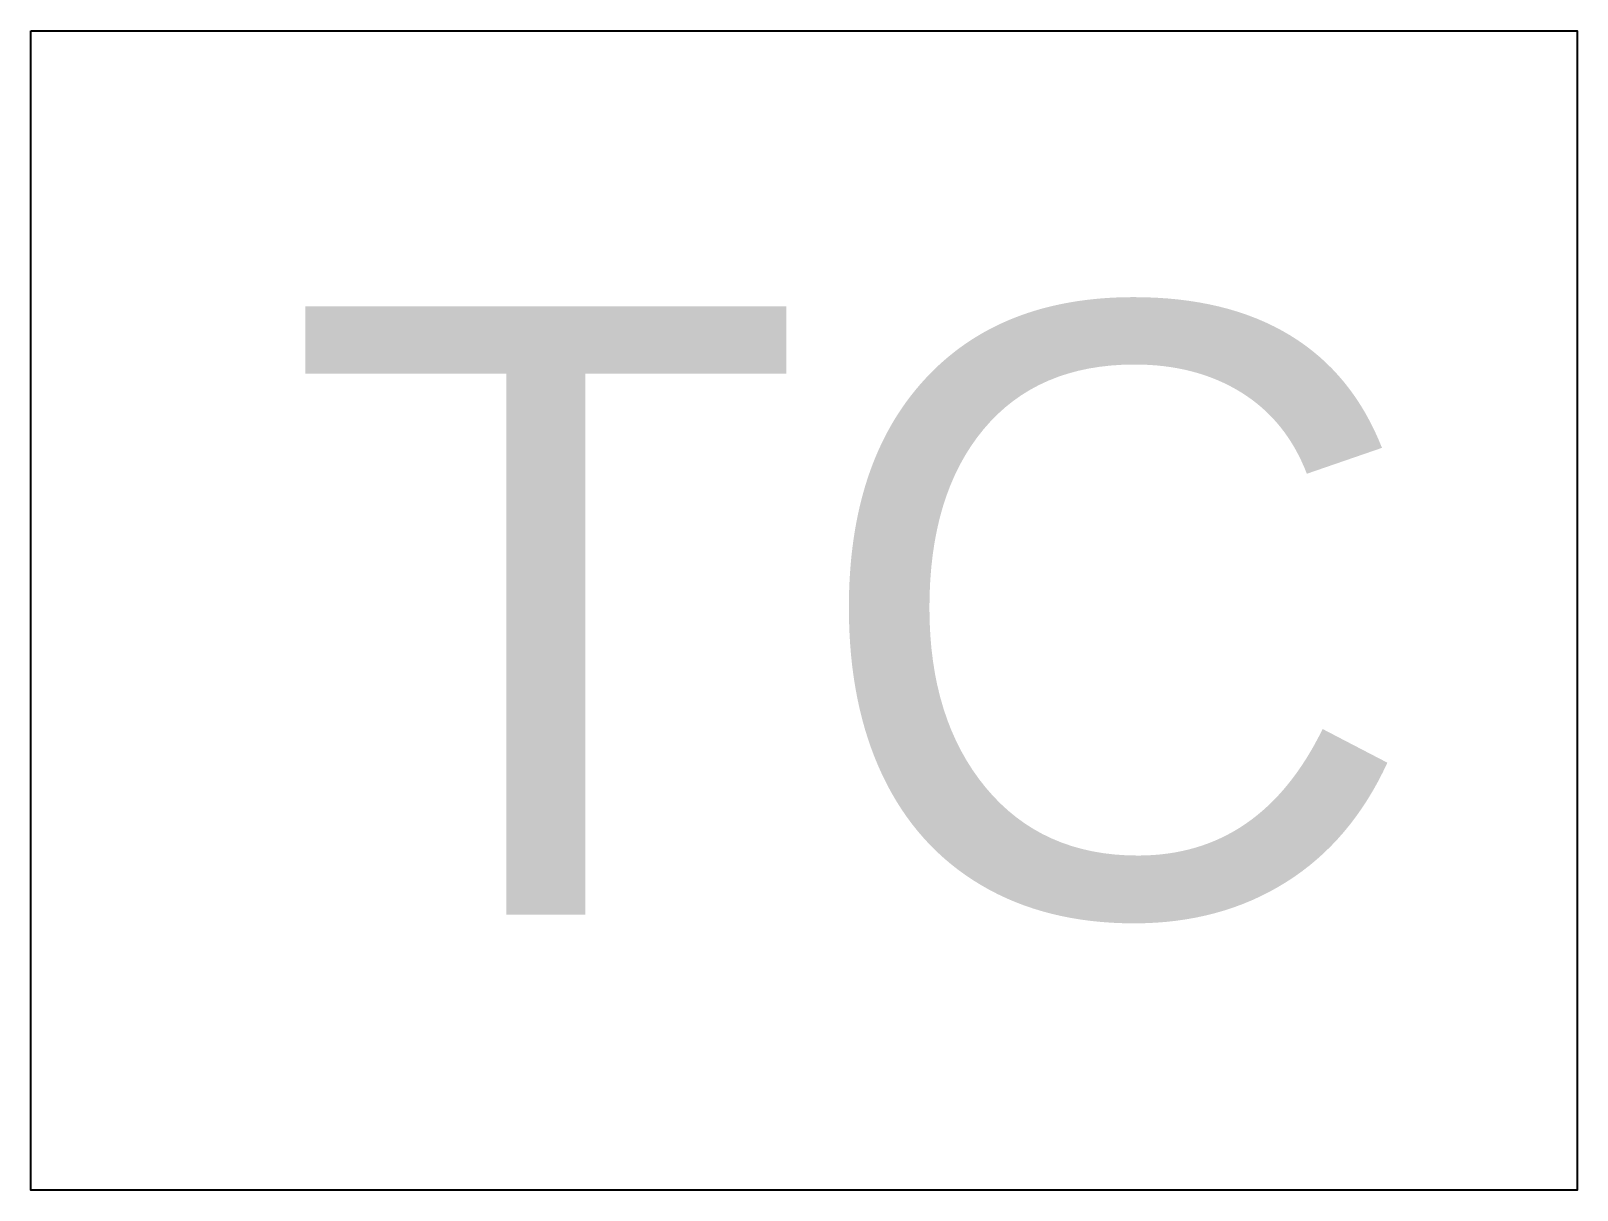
# Model space of a CAD drawing. Header units: feet. Extents: x -0.06 to 0.06, y -0.045 to 0.045.
import ezdxf

# ---------------------------------------------------------------- set-up
doc = ezdxf.new("R2010")
doc.units = ezdxf.units.FT
doc.header["$MEASUREMENT"] = 0
doc.styles.add('Style-Arial', font='arial.ttf')

msp = doc.modelspace()

# ---------------------------------------------------------------- linework, layer by layer
at = {"flags": 128}
msp.add_lwpolyline([(-0.06, 0.045), (0.06, 0.045), (0.06, -0.045), (-0.06, -0.045)], close=True, dxfattribs=at)

# ---------------------------------------------------------------- texts
at = {"style": 'Style-Arial'}
msp.add_text('TC', height=0.047246, dxfattribs=at).set_placement((-0.04018, -0.02362))

doc.saveas('drawing.dxf')
